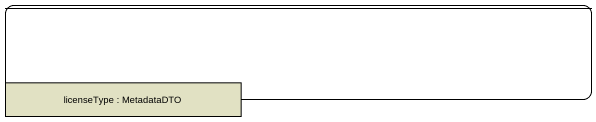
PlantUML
@startuml
hide empty description
state " " as state1 {
  state "licenseType : MetadataDTO" as licenseType <<object>> #E1E1C3
}
@enduml
